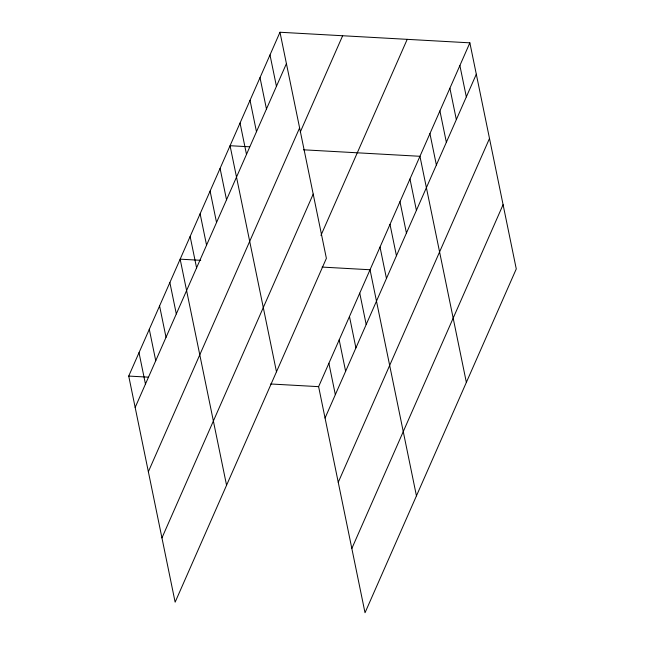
<?xml version="1.0" encoding="UTF-8"?>
<svg xmlns="http://www.w3.org/2000/svg" width="645" height="645" viewBox="0 0 645 645"><rect width="100%" height="100%" fill="white"/><g stroke="black" fill="none" stroke-linecap="round" stroke-linejoin="round"><path stroke-width="0.97" d="M279.978 32.25L326.386 258.347L175.134 602.164L128.726 376.067L279.978 32.25L469.866 42.836L516.274 268.933L365.022 612.75L318.614 386.653L469.866 42.836M135.168 407.455L286.42 63.637M148.358 471.713L299.611 127.895M300.312 131.959L342.64 35.741M161.943 537.914L313.204 194.097M320.952 235.401L407.205 39.345M325.056 418.041L476.308 74.223M338.246 482.299L489.499 138.473M351.831 548.5L503.084 204.675M249.647 146.802L230.063 145.714L276.479 371.81M303.489 149.801L419.951 156.292L466.359 382.388M200.716 260.314L180.149 259.169L226.564 485.266M322.065 267.078L370.036 269.755L416.444 495.852M128.726 376.067L148.31 377.164M270.634 383.977L318.614 386.653M459.877 65.524L466.327 96.911M449.896 88.22L456.338 119.607M439.914 110.908L446.356 142.295M429.933 133.604L436.375 164.991M409.97 178.988L416.412 210.375M399.981 201.675L406.431 233.063M389.999 224.371L396.441 255.759M380.018 247.059L386.46 278.455M359.749 293.136L366.191 324.524M349.469 316.518L355.911 347.905M339.181 339.891L345.623 371.278M269.997 54.946L276.439 86.333M328.894 363.272L335.336 394.659M260.016 77.634L266.458 109.021M250.034 100.33L256.476 131.717M240.045 123.018L246.495 154.405M220.082 168.401L226.524 199.789M210.101 191.097L216.543 222.485M200.119 213.785L206.561 245.173M190.138 236.481L196.58 267.869M169.869 282.55L176.311 313.938M159.581 305.932L166.023 337.319M149.293 329.313L155.735 360.7M139.014 352.686L145.456 384.073"/></g></svg>
